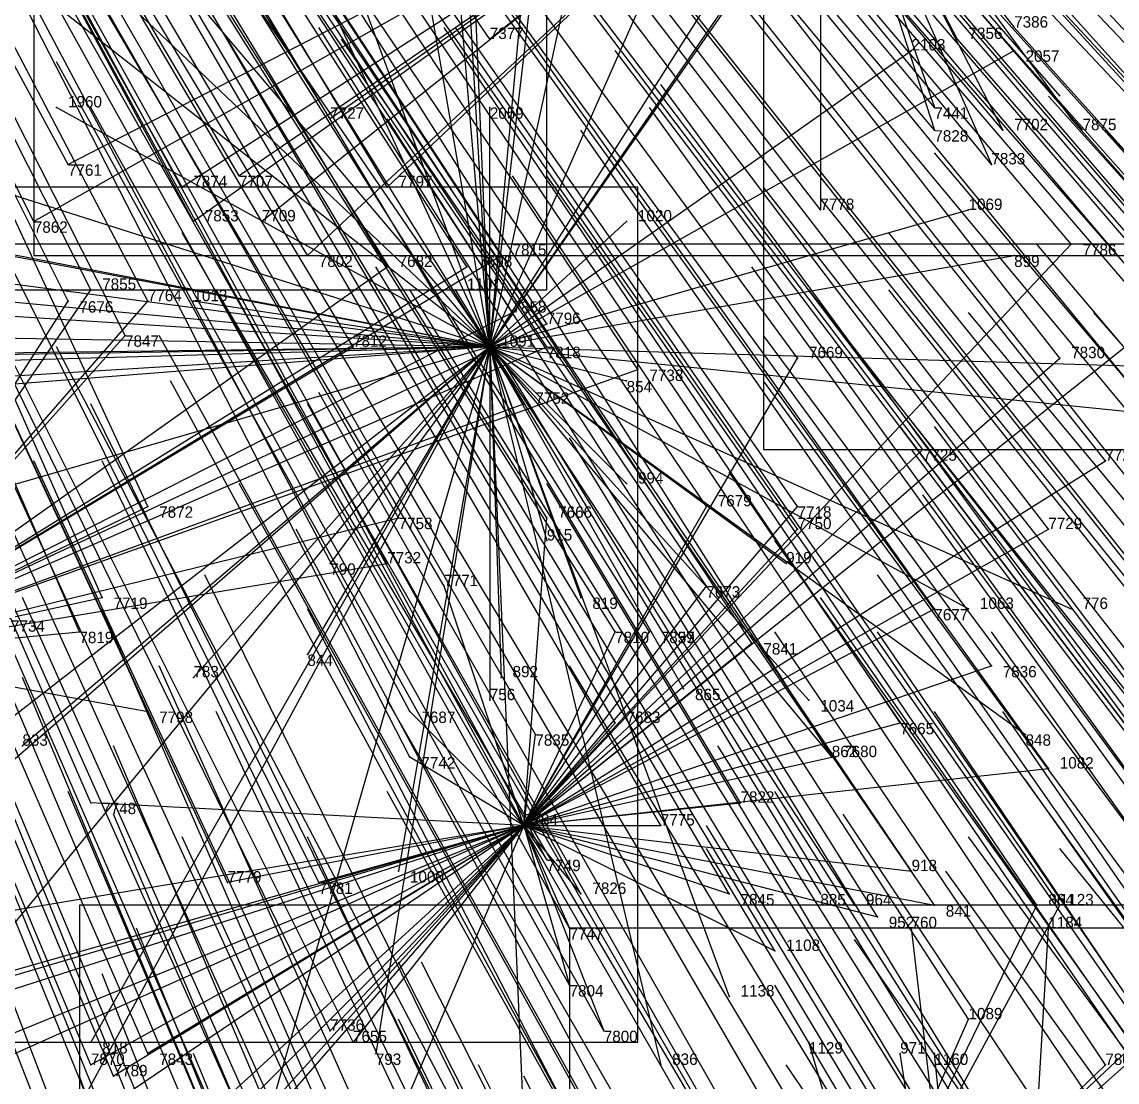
# Model space of a CAD drawing. Extents: x -0.5 to 0.59, y -0.5 to 0.59.
# Drawn here: x 0.128 to 0.224, y -0.3325 to -0.2395 of the extents above; entities that cross this region are included whole.
import ezdxf

# ---------------------------------------------------------------- set-up
doc = ezdxf.new("R2010")
doc.units = 0
for name, color, linetype in [('Clients', 3, 'CONTINUOUS'), ('Facilities', 3, 'CONTINUOUS'), ('Facilities_lines', 3, 'CONTINUOUS'), ('Min_max_boxes', 1, 'CONTINUOUS'), ('Normals', 1, 'CONTINUOUS'), ('Source_points', 5, 'CONTINUOUS'), ('Text', 3, 'CONTINUOUS')]:
    doc.layers.add(name, color=color, linetype=linetype)

msp = doc.modelspace()

# ---------------------------------------------------------------- linework, layer by layer
at = {"layer": 'Clients', "color": 5}
for p in [(0.215, -0.24, -0.805), (0.169, -0.241, -0.735), (0.21, -0.241, -0.799), (0.206, -0.242, -1.25), (0.215, -0.242, -1.25), (0.131, -0.247, -1.25), (0.169, -0.247, -1.25), (0.208, -0.247, -0.807), (0.155, -0.248, -0.731), (0.22, -0.248, -0.83), (0.208, -0.249, -0.812), (0.214, -0.249, -0.821), (0.132, -0.252, -0.712), (0.213, -0.252, -0.824), (0.147, -0.253, -0.732), (0.142, -0.254, -0.727), (0.16, -0.254, -0.75), (0.198, -0.256, -0.808), (0.211, -0.256, -1.25), (0.129, -0.257, -0.719), (0.143, -0.257, -0.735), (0.149, -0.257, -0.742), (0.181, -0.257, -1.25), (0.22, -0.259, -0.85), (0.153, -0.26, -0.755), (0.17, -0.26, -0.776), (0.215, -0.26, -1.25), (0.16, -0.261, -0.765), (0.167, -0.261, -0.774), (0.134, -0.263, -0.737), (0.166, -0.263, -1.25), (0.132, -0.264, -0.739), (0.139, -0.264, -0.745), (0.143, -0.264, -1.25), (0.171, -0.265, -0.787), (0.174, -0.266, -0.794), (0.137, -0.267, -0.75), (0.157, -0.268, -0.775), (0.174, -0.268, -0.799), (0.196, -0.269, -0.832), (0.219, -0.269, -0.867), (0.182, -0.27, -0.815), (0.181, -0.271, -1.25), (0.172, -0.273, -0.806), (0.207, -0.277, -0.865), (0.223, -0.278, -0.889), (0.181, -0.28, -1.25), (0.139, -0.282, -0.786), (0.188, -0.282, -0.847), (0.196, -0.282, -0.859), (0.161, -0.283, -0.814), (0.174, -0.283, -0.83), (0.196, -0.284, -0.862), (0.218, -0.284, -0.895), (0.174, -0.285, -1.25), (0.155, -0.287, -1.25), (0.16, -0.287, -0.821), (0.195, -0.287, -1.25), (0.165, -0.289, -0.831), (0.188, -0.289, -0.862), (0.135, -0.29, -0.801), (0.177, -0.29, -1.25), (0.208, -0.291, -0.894), (0.211, -0.291, -1.25), (0.22, -0.291, -1.25), (0.133, -0.293, -0.805), (0.18, -0.293, -0.86), (0.183, -0.293, -0.864), (0.183, -0.293, -0.865), (0.192, -0.294, -0.879), (0.153, -0.295, -1.25), (0.213, -0.296, -0.913), (0.143, -0.297, -1.25), (0.17, -0.297, -1.25), (0.186, -0.298, -1.25), (0.169, -0.299, -1.25), (0.197, -0.299, -1.25), (0.139, -0.3, -0.827), (0.162, -0.3, -0.854), (0.18, -0.301, -0.876), (0.205, -0.301, -0.911), (0.173, -0.302, -0.871), (0.216, -0.302, -1.25), (0.128, -0.303, -1.25), (0.162, -0.304, -0.862), (0.199, -0.304, -1.25), (0.199, -0.304, -0.907), (0.218, -0.305, -0.937), (0.134, -0.308, -0.84), (0.191, -0.308, -0.905), (0.184, -0.31, -0.9), (0.174, -0.313, -0.895), (0.161, -0.314, -1.25), (0.206, -0.314, -0.938), (0.146, -0.315, -0.867), (0.154, -0.315, -0.877), (0.177, -0.316, -0.906), (0.19, -0.316, -0.922), (0.198, -0.316, -1.25), (0.201, -0.317, -1.25), (0.208, -0.317, -0.949), (0.217, -0.317, -0.96), (0.219, -0.317, -0.962), (0.203, -0.318, -0.944), (0.176, -0.319, -0.911), (0.206, -0.319, -1.25), (0.218, -0.319, -1.25), (0.194, -0.321, -0.937), (0.176, -0.324, -0.922), (0.19, -0.325, -1.25), (0.211, -0.327, -0.971), (0.155, -0.328, -0.906), (0.179, -0.328, -0.934), (0.134, -0.329, -1.25), (0.157, -0.329, -0.911), (0.197, -0.329, -1.25), (0.139, -0.33, -0.895), (0.159, -0.33, -1.25), (0.205, -0.33, -1.25), (0.208, -0.33, -1.25), (0.134, -0.331, -0.891), (0.184, -0.331, -1.25), (0.223, -0.331, -0.997), (0.136, -0.332, -0.896)]:
    msp.add_point(p, dxfattribs=at)
at = {"layer": 'Facilities', "color": 3}
for p in [(0.169, -0.268, -1.25), (0.172, -0.31, -0.886)]:
    msp.add_point(p, dxfattribs=at)
at = {"layer": 'Facilities_lines', "color": 3}
for p, q in [((0.169, -0.268, -1.25), (0.19, -0.171, -1.25)), ((0.169, -0.268, -1.25), (0.165, -0.173, -1.25)), ((0.169, -0.268, -1.25), (0.161, -0.175, -1.25)), ((0.169, -0.268, -1.25), (0.164, -0.182, -1.25)), ((0.169, -0.268, -1.25), (0.141, -0.192, -1.25)), ((0.169, -0.268, -1.25), (0.175, -0.203, -1.25)), ((0.169, -0.268, -1.25), (0.128, -0.208, -1.25)), ((0.169, -0.268, -1.25), (0.195, -0.209, -1.25)), ((0.169, -0.268, -1.25), (0.206, -0.215, -1.25)), ((0.169, -0.268, -1.25), (0.16, -0.216, -1.25)), ((0.169, -0.268, -1.25), (0.202, -0.216, -1.25)), ((0.198, -0.218, -0.735), (0.129, -0.257, -0.719)), ((0.198, -0.218, -0.735), (0.132, -0.252, -0.712)), ((0.198, -0.218, -0.735), (0.142, -0.254, -0.727)), ((0.198, -0.218, -0.735), (0.143, -0.257, -0.735)), ((0.198, -0.218, -0.735), (0.147, -0.253, -0.732)), ((0.198, -0.218, -0.735), (0.149, -0.257, -0.742)), ((0.198, -0.218, -0.735), (0.153, -0.26, -0.755)), ((0.198, -0.218, -0.735), (0.155, -0.248, -0.731)), ((0.198, -0.218, -0.735), (0.16, -0.254, -0.75)), ((0.198, -0.218, -0.735), (0.169, -0.241, -0.735)), ((0.198, -0.218, -0.735), (0.21, -0.241, -0.799)), ((0.198, -0.218, -0.735), (0.215, -0.24, -0.805)), ((0.198, -0.218, -0.735), (0.208, -0.247, -0.807)), ((0.198, -0.218, -0.735), (0.214, -0.249, -0.821)), ((0.198, -0.218, -0.735), (0.198, -0.256, -0.808)), ((0.198, -0.218, -0.735), (0.208, -0.249, -0.812)), ((0.198, -0.218, -0.735), (0.213, -0.252, -0.824)), ((0.198, -0.218, -0.735), (0.22, -0.248, -0.83)), ((0.169, -0.268, -1.25), (0.13, -0.222, -1.25)), ((0.169, -0.268, -1.25), (0.113, -0.224, -1.25)), ((0.169, -0.268, -1.25), (0.149, -0.225, -1.25)), ((0.169, -0.268, -1.25), (0.198, -0.226, -1.25)), ((0.169, -0.268, -1.25), (0.129, -0.23, -1.25)), ((0.169, -0.268, -1.25), (0.173, -0.234, -1.25)), ((0.169, -0.268, -1.25), (0.215, -0.242, -1.25)), ((0.169, -0.268, -1.25), (0.206, -0.242, -1.25)), ((0.169, -0.268, -1.25), (0.103, -0.247, -1.25)), ((0.169, -0.268, -1.25), (0.131, -0.247, -1.25)), ((0.169, -0.268, -1.25), (0.169, -0.247, -1.25)), ((0.169, -0.268, -1.25), (0.086, -0.252, -1.25)), ((0.169, -0.268, -1.25), (0.211, -0.256, -1.25)), ((0.169, -0.268, -1.25), (0.085, -0.257, -1.25)), ((0.169, -0.268, -1.25), (0.111, -0.257, -1.25)), ((0.169, -0.268, -1.25), (0.181, -0.257, -1.25)), ((0.172, -0.31, -0.886), (0.22, -0.259, -0.85)), ((0.169, -0.268, -1.25), (0.083, -0.26, -1.25)), ((0.112, -0.295, -0.789), (0.17, -0.26, -0.776)), ((0.169, -0.268, -1.25), (0.215, -0.26, -1.25)), ((0.112, -0.295, -0.789), (0.16, -0.261, -0.765)), ((0.112, -0.295, -0.789), (0.167, -0.261, -0.774)), ((0.112, -0.295, -0.789), (0.134, -0.263, -0.737)), ((0.169, -0.268, -1.25), (0.166, -0.263, -1.25)), ((0.172, -0.31, -0.886), (0.231, -0.263, -0.874)), ((0.169, -0.268, -1.25), (0.106, -0.264, -1.25)), ((0.112, -0.295, -0.789), (0.132, -0.264, -0.739)), ((0.112, -0.295, -0.789), (0.139, -0.264, -0.745)), ((0.169, -0.268, -1.25), (0.143, -0.264, -1.25)), ((0.112, -0.295, -0.789), (0.171, -0.265, -0.787)), ((0.112, -0.295, -0.789), (0.174, -0.266, -0.794)), ((0.169, -0.268, -1.25), (0.111, -0.267, -1.25)), ((0.112, -0.295, -0.789), (0.137, -0.267, -0.75)), ((0.169, -0.268, -1.25), (0.08, -0.275, -1.25)), ((0.169, -0.268, -1.25), (0.091, -0.269, -1.25)), ((0.169, -0.268, -1.25), (0.099, -0.27, -1.25)), ((0.169, -0.268, -1.25), (0.1, -0.288, -1.25)), ((0.169, -0.268, -1.25), (0.104, -0.272, -1.25)), ((0.169, -0.268, -1.25), (0.109, -0.269, -1.25)), ((0.112, -0.295, -0.789), (0.157, -0.268, -0.775)), ((0.112, -0.295, -0.789), (0.174, -0.268, -0.799)), ((0.169, -0.268, -1.25), (0.116, -0.314, -1.25)), ((0.169, -0.268, -1.25), (0.117, -0.331, -1.25)), ((0.169, -0.268, -1.25), (0.12, -0.306, -1.25)), ((0.169, -0.268, -1.25), (0.128, -0.303, -1.25)), ((0.169, -0.268, -1.25), (0.129, -0.342, -1.25)), ((0.169, -0.268, -1.25), (0.134, -0.329, -1.25)), ((0.169, -0.268, -1.25), (0.143, -0.297, -1.25)), ((0.169, -0.268, -1.25), (0.148, -0.341, -1.25)), ((0.169, -0.268, -1.25), (0.153, -0.295, -1.25)), ((0.169, -0.268, -1.25), (0.155, -0.287, -1.25)), ((0.169, -0.268, -1.25), (0.159, -0.33, -1.25)), ((0.169, -0.268, -1.25), (0.161, -0.314, -1.25)), ((0.169, -0.268, -1.25), (0.169, -0.299, -1.25)), ((0.169, -0.268, -1.25), (0.22, -0.291, -1.25)), ((0.169, -0.268, -1.25), (0.177, -0.29, -1.25)), ((0.169, -0.268, -1.25), (0.184, -0.331, -1.25)), ((0.169, -0.268, -1.25), (0.216, -0.302, -1.25)), ((0.169, -0.268, -1.25), (0.181, -0.271, -1.25)), ((0.169, -0.268, -1.25), (0.199, -0.304, -1.25)), ((0.169, -0.268, -1.25), (0.186, -0.298, -1.25)), ((0.169, -0.268, -1.25), (0.198, -0.316, -1.25)), ((0.169, -0.268, -1.25), (0.17, -0.297, -1.25)), ((0.169, -0.268, -1.25), (0.174, -0.285, -1.25)), ((0.169, -0.268, -1.25), (0.195, -0.287, -1.25)), ((0.169, -0.268, -1.25), (0.201, -0.317, -1.25)), ((0.169, -0.268, -1.25), (0.181, -0.28, -1.25)), ((0.169, -0.268, -1.25), (0.172, -0.337, -1.25)), ((0.169, -0.268, -1.25), (0.197, -0.299, -1.25)), ((0.169, -0.268, -1.25), (0.211, -0.291, -1.25)), ((0.169, -0.268, -1.25), (0.19, -0.325, -1.25)), ((0.169, -0.268, -1.25), (0.236, -0.27, -1.25)), ((0.169, -0.268, -1.25), (0.258, -0.277, -1.25)), ((0.172, -0.31, -0.886), (0.196, -0.269, -0.832)), ((0.172, -0.31, -0.886), (0.219, -0.269, -0.867)), ((0.112, -0.295, -0.789), (0.182, -0.27, -0.815)), ((0.112, -0.295, -0.789), (0.172, -0.273, -0.806)), ((0.172, -0.31, -0.886), (0.207, -0.277, -0.865)), ((0.172, -0.31, -0.886), (0.223, -0.278, -0.889)), ((0.112, -0.295, -0.789), (0.139, -0.282, -0.786)), ((0.172, -0.31, -0.886), (0.188, -0.282, -0.847)), ((0.172, -0.31, -0.886), (0.196, -0.282, -0.859)), ((0.112, -0.295, -0.789), (0.161, -0.283, -0.814)), ((0.172, -0.31, -0.886), (0.174, -0.283, -0.83)), ((0.172, -0.31, -0.886), (0.196, -0.284, -0.862)), ((0.172, -0.31, -0.886), (0.218, -0.284, -0.895)), ((0.112, -0.295, -0.789), (0.16, -0.287, -0.821)), ((0.172, -0.31, -0.886), (0.165, -0.289, -0.831)), ((0.172, -0.31, -0.886), (0.188, -0.289, -0.862)), ((0.112, -0.295, -0.789), (0.135, -0.29, -0.801)), ((0.172, -0.31, -0.886), (0.208, -0.291, -0.894)), ((0.112, -0.295, -0.789), (0.133, -0.293, -0.805)), ((0.172, -0.31, -0.886), (0.18, -0.293, -0.86)), ((0.172, -0.31, -0.886), (0.183, -0.293, -0.864)), ((0.172, -0.31, -0.886), (0.183, -0.293, -0.865)), ((0.172, -0.31, -0.886), (0.192, -0.294, -0.879)), ((0.112, -0.295, -0.789), (0.139, -0.3, -0.827)), ((0.172, -0.31, -0.886), (0.213, -0.296, -0.913)), ((0.172, -0.31, -0.886), (0.162, -0.3, -0.854)), ((0.172, -0.31, -0.886), (0.18, -0.301, -0.876)), ((0.172, -0.31, -0.886), (0.205, -0.301, -0.911)), ((0.172, -0.31, -0.886), (0.173, -0.302, -0.871)), ((0.172, -0.31, -0.886), (0.162, -0.304, -0.862)), ((0.172, -0.31, -0.886), (0.199, -0.304, -0.907)), ((0.172, -0.31, -0.886), (0.218, -0.305, -0.937)), ((0.172, -0.31, -0.886), (0.134, -0.308, -0.84)), ((0.172, -0.31, -0.886), (0.191, -0.308, -0.905)), ((0.172, -0.31, -0.886), (0.084, -0.335, -0.864)), ((0.172, -0.31, -0.886), (0.087, -0.335, -0.865)), ((0.172, -0.31, -0.886), (0.113, -0.334, -0.881)), ((0.172, -0.31, -0.886), (0.114, -0.336, -0.886)), ((0.172, -0.31, -0.886), (0.119, -0.327, -0.87)), ((0.172, -0.31, -0.886), (0.124, -0.318, -0.854)), ((0.172, -0.31, -0.886), (0.134, -0.331, -0.891)), ((0.172, -0.31, -0.886), (0.135, -0.335, -0.904)), ((0.172, -0.31, -0.886), (0.136, -0.332, -0.896)), ((0.172, -0.31, -0.886), (0.137, -0.342, -0.92)), ((0.172, -0.31, -0.886), (0.139, -0.33, -0.895)), ((0.172, -0.31, -0.886), (0.142, -0.343, -0.929)), ((0.172, -0.31, -0.886), (0.145, -0.341, -0.927)), ((0.172, -0.31, -0.886), (0.146, -0.315, -0.867)), ((0.172, -0.31, -0.886), (0.147, -0.335, -0.914)), ((0.172, -0.31, -0.886), (0.154, -0.315, -0.877)), ((0.172, -0.31, -0.886), (0.155, -0.328, -0.906)), ((0.172, -0.31, -0.886), (0.157, -0.345, -0.947)), ((0.172, -0.31, -0.886), (0.157, -0.329, -0.911)), ((0.172, -0.31, -0.886), (0.208, -0.317, -0.949)), ((0.172, -0.31, -0.886), (0.206, -0.314, -0.938)), ((0.172, -0.31, -0.886), (0.203, -0.318, -0.944)), ((0.172, -0.31, -0.886), (0.194, -0.321, -0.937)), ((0.172, -0.31, -0.886), (0.176, -0.319, -0.911)), ((0.172, -0.31, -0.886), (0.184, -0.31, -0.9)), ((0.172, -0.31, -0.886), (0.174, -0.313, -0.895)), ((0.172, -0.31, -0.886), (0.179, -0.328, -0.934)), ((0.172, -0.31, -0.886), (0.176, -0.324, -0.922)), ((0.172, -0.31, -0.886), (0.177, -0.316, -0.906)), ((0.172, -0.31, -0.886), (0.19, -0.316, -0.922)), ((0.199, -0.354, -1.015), (0.217, -0.317, -0.96)), ((0.199, -0.354, -1.015), (0.219, -0.317, -0.962)), ((0.214, -0.387, -1.25), (0.206, -0.319, -1.25)), ((0.214, -0.387, -1.25), (0.218, -0.319, -1.25)), ((0.199, -0.354, -1.015), (0.23, -0.325, -0.996)), ((0.199, -0.354, -1.015), (0.211, -0.327, -0.971)), ((0.214, -0.387, -1.25), (0.197, -0.329, -1.25)), ((0.199, -0.354, -1.015), (0.227, -0.329, -1)), ((0.214, -0.387, -1.25), (0.205, -0.33, -1.25)), ((0.214, -0.387, -1.25), (0.208, -0.33, -1.25)), ((0.199, -0.354, -1.015), (0.223, -0.331, -0.997))]:
    msp.add_line(p, q, dxfattribs=at)
at = {"layer": 'Min_max_boxes', "color": 1}
for p, q in [((0.174, -0.263, -1.25), (0.174, -0.1, -1.25)), ((0.174, -0.263, -1.25), (0.174, -0.1, -1.25)), ((0.193, -0.133, -1.25), (0.193, -0.277, -1.25)), ((0.193, -0.133, -1.25), (0.193, -0.277, -1.25)), ((0.129, -0.154, -0.83), (0.129, -0.26, -0.83)), ((0.129, -0.154, -0.684), (0.129, -0.26, -0.684)), ((0.182, -0.254, -0.854), (0.029, -0.254, -0.854)), ((0.182, -0.254, -0.705), (0.029, -0.254, -0.705)), ((0.182, -0.329, -0.854), (0.182, -0.254, -0.854)), ((0.182, -0.329, -0.705), (0.182, -0.254, -0.705)), ((0.182, -0.254, -0.854), (0.182, -0.254, -0.705)), ((0.231, -0.259, -0.949), (0.084, -0.259, -0.949)), ((0.231, -0.259, -0.83), (0.084, -0.259, -0.83)), ((0.129, -0.26, -0.83), (0.252, -0.26, -0.83)), ((0.129, -0.26, -0.684), (0.252, -0.26, -0.684)), ((0.129, -0.26, -0.83), (0.129, -0.26, -0.684)), ((-0.01, -0.263, -1.25), (0.174, -0.263, -1.25)), ((-0.01, -0.263, -1.25), (0.174, -0.263, -1.25)), ((0.174, -0.263, -1.25), (0.174, -0.263, -1.25)), ((0.193, -0.277, -1.25), (0.356, -0.277, -1.25)), ((0.193, -0.277, -1.25), (0.356, -0.277, -1.25)), ((0.193, -0.277, -1.25), (0.193, -0.277, -1.25)), ((0.248, -0.317, -1.101), (0.133, -0.317, -1.101)), ((0.133, -0.317, -1.101), (0.133, -0.405, -1.101)), ((0.248, -0.317, -0.96), (0.133, -0.317, -0.96)), ((0.133, -0.317, -0.96), (0.133, -0.405, -0.96)), ((0.133, -0.317, -1.101), (0.133, -0.317, -0.96)), ((0.237, -0.319, -1.25), (0.176, -0.319, -1.25)), ((0.176, -0.319, -1.25), (0.176, -0.412, -1.25)), ((0.237, -0.319, -1.25), (0.176, -0.319, -1.25)), ((0.176, -0.319, -1.25), (0.176, -0.412, -1.25)), ((0.176, -0.319, -1.25), (0.176, -0.319, -1.25)), ((0.029, -0.329, -0.854), (0.182, -0.329, -0.854)), ((0.029, -0.329, -0.705), (0.182, -0.329, -0.705)), ((0.182, -0.329, -0.854), (0.182, -0.329, -0.705))]:
    msp.add_line(p, q, dxfattribs=at)
at = {"layer": 'Normals', "color": 1}
for p, q in [((0.169, -0.241, -0.735), (0.116, -0.164, -0.772)), ((0.155, -0.248, -0.731), (0.106, -0.169, -0.768)), ((0.132, -0.252, -0.712), (0.088, -0.171, -0.749)), ((0.142, -0.254, -0.727), (0.097, -0.173, -0.764)), ((0.147, -0.253, -0.732), (0.1, -0.173, -0.768)), ((0.129, -0.257, -0.719), (0.087, -0.174, -0.757)), ((0.16, -0.254, -0.75), (0.112, -0.174, -0.788)), ((0.143, -0.257, -0.735), (0.099, -0.175, -0.772)), ((0.208, -0.247, -0.807), (0.149, -0.176, -0.845)), ((0.158, -0.176, -0.592), (0.219, -0.246, -0.554)), ((0.149, -0.257, -0.742), (0.102, -0.177, -0.78)), ((0.214, -0.249, -0.821), (0.154, -0.178, -0.858)), ((0.208, -0.249, -0.812), (0.149, -0.179, -0.85)), ((0.16, -0.179, -0.6), (0.221, -0.249, -0.562)), ((0.226, -0.247, -0.837), (0.162, -0.179, -0.873)), ((0.134, -0.263, -0.737), (0.092, -0.18, -0.774)), ((0.153, -0.26, -0.755), (0.106, -0.18, -0.792)), ((0.213, -0.252, -0.824), (0.154, -0.18, -0.861)), ((0.228, -0.248, -0.843), (0.165, -0.18, -0.879)), ((0.132, -0.264, -0.739), (0.091, -0.182, -0.776)), ((0.139, -0.264, -0.745), (0.096, -0.182, -0.782)), ((0.16, -0.261, -0.765), (0.112, -0.182, -0.802)), ((0.17, -0.26, -0.776), (0.119, -0.182, -0.813)), ((0.198, -0.256, -0.808), (0.141, -0.182, -0.846)), ((0.167, -0.261, -0.774), (0.117, -0.183, -0.811)), ((0.137, -0.267, -0.75), (0.095, -0.184, -0.787)), ((0.171, -0.265, -0.787), (0.12, -0.187, -0.824)), ((0.157, -0.268, -0.775), (0.109, -0.188, -0.812)), ((0.174, -0.266, -0.794), (0.123, -0.188, -0.83)), ((0.22, -0.259, -0.85), (0.16, -0.188, -0.887)), ((0.174, -0.268, -0.799), (0.123, -0.191, -0.837)), ((0.179, -0.191, -0.655), (0.243, -0.26, -0.619)), ((0.231, -0.263, -0.874), (0.17, -0.192, -0.911)), ((0.182, -0.27, -0.815), (0.131, -0.193, -0.852)), ((0.172, -0.273, -0.806), (0.123, -0.194, -0.844)), ((0.196, -0.269, -0.832), (0.141, -0.194, -0.869)), ((0.219, -0.269, -0.867), (0.162, -0.196, -0.904)), ((0.182, -0.196, -0.669), (0.246, -0.264, -0.633)), ((0.139, -0.282, -0.786), (0.1, -0.198, -0.823)), ((0.161, -0.283, -0.814), (0.115, -0.203, -0.852)), ((0.207, -0.277, -0.865), (0.151, -0.203, -0.901)), ((0.239, -0.273, -0.908), (0.179, -0.203, -0.945)), ((0.174, -0.283, -0.83), (0.125, -0.205, -0.868)), ((0.188, -0.282, -0.847), (0.136, -0.205, -0.885)), ((0.223, -0.278, -0.889), (0.165, -0.205, -0.926)), ((0.135, -0.29, -0.801), (0.098, -0.206, -0.838)), ((0.16, -0.287, -0.821), (0.114, -0.206, -0.859)), ((0.196, -0.282, -0.859), (0.143, -0.206, -0.897)), ((0.184, -0.207, -0.693), (0.246, -0.277, -0.656)), ((0.133, -0.293, -0.805), (0.096, -0.208, -0.842)), ((0.196, -0.284, -0.862), (0.143, -0.208, -0.9)), ((0.165, -0.289, -0.831), (0.118, -0.209, -0.869)), ((0.241, -0.28, -0.924), (0.181, -0.209, -0.961)), ((0.218, -0.284, -0.895), (0.161, -0.21, -0.931)), ((0.188, -0.289, -0.862), (0.136, -0.212, -0.9)), ((0.18, -0.293, -0.86), (0.131, -0.215, -0.897)), ((0.183, -0.293, -0.864), (0.134, -0.215, -0.902)), ((0.183, -0.293, -0.865), (0.134, -0.215, -0.903)), ((0.208, -0.291, -0.894), (0.154, -0.215, -0.932)), ((0.139, -0.3, -0.827), (0.1, -0.216, -0.864)), ((0.192, -0.294, -0.879), (0.141, -0.217, -0.917)), ((0.162, -0.3, -0.854), (0.119, -0.219, -0.891)), ((0.18, -0.301, -0.876), (0.133, -0.221, -0.914)), ((0.204, -0.221, -0.751), (0.266, -0.29, -0.714)), ((0.162, -0.304, -0.862), (0.12, -0.222, -0.9)), ((0.173, -0.302, -0.871), (0.127, -0.222, -0.908)), ((0.213, -0.296, -0.913), (0.159, -0.222, -0.951)), ((0.134, -0.308, -0.84), (0.097, -0.223, -0.878)), ((0.251, -0.293, -0.965), (0.191, -0.223, -1.003)), ((0.197, -0.223, -0.743), (0.257, -0.293, -0.706)), ((0.205, -0.301, -0.911), (0.153, -0.224, -0.948)), ((0.232, -0.296, -0.94), (0.175, -0.224, -0.978)), ((0.199, -0.304, -0.907), (0.149, -0.225, -0.944)), ((0.256, -0.295, -0.977), (0.196, -0.225, -1.014)), ((0.191, -0.308, -0.905), (0.143, -0.228, -0.942)), ((0.242, -0.301, -0.965), (0.184, -0.228, -1.002)), ((0.172, -0.31, -0.886), (0.128, -0.229, -0.924)), ((0.184, -0.31, -0.9), (0.137, -0.229, -0.937)), ((0.218, -0.305, -0.937), (0.164, -0.23, -0.975)), ((0.146, -0.315, -0.867), (0.107, -0.231, -0.905)), ((0.174, -0.313, -0.895), (0.13, -0.232, -0.933)), ((0.252, -0.304, -0.986), (0.193, -0.232, -1.024)), ((0.213, -0.232, -0.787), (0.276, -0.301, -0.75)), ((0.154, -0.315, -0.877), (0.113, -0.233, -0.915)), ((0.231, -0.308, -0.962), (0.175, -0.234, -0.999)), ((0.251, -0.305, -0.989), (0.192, -0.234, -1.026)), ((0.177, -0.316, -0.906), (0.132, -0.235, -0.943)), ((0.242, -0.308, -0.979), (0.184, -0.235, -1.016)), ((0.19, -0.316, -0.922), (0.143, -0.236, -0.96)), ((0.235, -0.31, -0.973), (0.179, -0.236, -1.01)), ((0.206, -0.314, -0.938), (0.154, -0.237, -0.976)), ((0.204, -0.237, -0.783), (0.265, -0.307, -0.745)), ((0.176, -0.319, -0.911), (0.131, -0.238, -0.948)), ((0.213, -0.238, -0.799), (0.275, -0.307, -0.762)), ((0.203, -0.318, -0.944), (0.154, -0.24, -0.981)), ((0.217, -0.317, -0.96), (0.165, -0.24, -0.997)), ((0.219, -0.317, -0.962), (0.166, -0.24, -0.999)), ((0.215, -0.24, -0.805), (0.277, -0.309, -0.768)), ((0.194, -0.321, -0.937), (0.146, -0.241, -0.975)), ((0.208, -0.317, -0.949), (0.156, -0.241, -0.986)), ((0.21, -0.241, -0.799), (0.271, -0.311, -0.761)), ((0.236, -0.316, -0.987), (0.18, -0.242, -1.023)), ((0.206, -0.242, -1.25), (0.206, -0.242, -1.15)), ((0.215, -0.242, -1.25), (0.215, -0.242, -1.15)), ((0.176, -0.324, -0.922), (0.131, -0.243, -0.959)), ((0.155, -0.328, -0.906), (0.114, -0.244, -0.943)), ((0.134, -0.331, -0.891), (0.098, -0.245, -0.929)), ((0.139, -0.33, -0.895), (0.102, -0.245, -0.933)), ((0.157, -0.329, -0.911), (0.115, -0.245, -0.947)), ((0.239, -0.32, -0.998), (0.184, -0.245, -1.035)), ((0.136, -0.332, -0.896), (0.1, -0.246, -0.934)), ((0.28, -0.315, -1.054), (0.218, -0.246, -1.091)), ((0.131, -0.247, -1.25), (0.131, -0.247, -1.15)), ((0.179, -0.328, -0.934), (0.134, -0.247, -0.971)), ((0.169, -0.247, -1.25), (0.169, -0.247, -1.15)), ((0.237, -0.322, -1), (0.183, -0.247, -1.037)), ((0.211, -0.327, -0.971), (0.16, -0.248, -1.008)), ((0.22, -0.248, -0.83), (0.282, -0.318, -0.793)), ((0.135, -0.335, -0.904), (0.1, -0.249, -0.941)), ((0.23, -0.325, -0.996), (0.177, -0.249, -1.033)), ((0.286, -0.318, -1.069), (0.223, -0.249, -1.106)), ((0.147, -0.335, -0.914), (0.109, -0.25, -0.951)), ((0.268, -0.322, -1.047), (0.208, -0.251, -1.084)), ((0.223, -0.331, -0.997), (0.171, -0.253, -1.034)), ((0.227, -0.329, -1), (0.174, -0.253, -1.037)), ((0.251, -0.328, -1.031), (0.193, -0.254, -1.068)), ((0.256, -0.327, -1.039), (0.198, -0.255, -1.076)), ((0.137, -0.342, -0.92), (0.102, -0.256, -0.957)), ((0.145, -0.341, -0.927), (0.109, -0.256, -0.964)), ((0.211, -0.256, -1.25), (0.211, -0.256, -1.15)), ((0.142, -0.343, -0.929), (0.106, -0.257, -0.965)), ((0.197, -0.337, -0.976), (0.149, -0.257, -1.013)), ((0.181, -0.257, -1.25), (0.181, -0.257, -1.15)), ((0.188, -0.338, -0.968), (0.142, -0.258, -1.005)), ((0.262, -0.33, -1.053), (0.204, -0.258, -1.091)), ((0.277, -0.33, -1.078), (0.217, -0.259, -1.115)), ((0.157, -0.345, -0.947), (0.118, -0.26, -0.984)), ((0.215, -0.26, -1.25), (0.215, -0.26, -1.15)), ((0.207, -0.34, -0.996), (0.159, -0.261, -1.034)), ((0.246, -0.336, -1.042), (0.192, -0.261, -1.079)), ((0.192, -0.343, -0.982), (0.145, -0.263, -1.02)), ((0.211, -0.342, -1.005), (0.162, -0.263, -1.042)), ((0.166, -0.263, -1.25), (0.166, -0.263, -1.15)), ((0.254, -0.336, -1.052), (0.197, -0.263, -1.09)), ((0.262, -0.336, -1.065), (0.204, -0.263, -1.103)), ((0.143, -0.264, -1.25), (0.143, -0.264, -1.15)), ((0.27, -0.336, -1.079), (0.211, -0.265, -1.116)), ((0.283, -0.335, -1.096), (0.222, -0.265, -1.133)), ((0.194, -0.346, -0.993), (0.148, -0.266, -1.031)), ((0.185, -0.348, -0.986), (0.14, -0.267, -1.023)), ((0.248, -0.341, -1.054), (0.193, -0.267, -1.092)), ((0.174, -0.35, -0.977), (0.131, -0.268, -1.015)), ((0.169, -0.268, -1.25), (0.169, -0.268, -1.15)), ((0.153, -0.354, -0.965), (0.116, -0.269, -1.002)), ((0.219, -0.349, -1.029), (0.17, -0.269, -1.066)), ((0.185, -0.352, -0.995), (0.141, -0.271, -1.033)), ((0.181, -0.271, -1.25), (0.181, -0.271, -1.15)), ((0.248, -0.346, -1.063), (0.193, -0.271, -1.101)), ((0.2, -0.353, -1.014), (0.154, -0.272, -1.051)), ((0.262, -0.345, -1.082), (0.204, -0.272, -1.12)), ((0.175, -0.356, -0.992), (0.134, -0.273, -1.03)), ((0.199, -0.354, -1.015), (0.153, -0.273, -1.052)), ((0.14, -0.362, -0.969), (0.106, -0.275, -1.007)), ((0.161, -0.359, -0.984), (0.123, -0.275, -1.022)), ((0.261, -0.349, -1.091), (0.205, -0.275, -1.128)), ((0.264, -0.349, -1.093), (0.208, -0.275, -1.13)), ((0.225, -0.356, -1.052), (0.176, -0.276, -1.088)), ((0.262, -0.351, -1.095), (0.206, -0.277, -1.132)), ((0.168, -0.362, -0.998), (0.129, -0.278, -1.036)), ((0.175, -0.361, -1.004), (0.135, -0.278, -1.042)), ((0.208, -0.36, -1.038), (0.161, -0.279, -1.075)), ((0.242, -0.355, -1.075), (0.19, -0.279, -1.113)), ((0.192, -0.361, -1.023), (0.147, -0.28, -1.059)), ((0.222, -0.36, -1.057), (0.174, -0.28, -1.093)), ((0.181, -0.28, -1.25), (0.181, -0.28, -1.15)), ((0.262, -0.356, -1.105), (0.207, -0.281, -1.142)), ((0.196, -0.366, -1.037), (0.152, -0.284, -1.074)), ((0.174, -0.285, -1.25), (0.174, -0.285, -1.15)), ((0.248, -0.361, -1.095), (0.194, -0.285, -1.132)), ((0.145, -0.372, -0.999), (0.112, -0.286, -1.037)), ((0.155, -0.287, -1.25), (0.155, -0.287, -1.15)), ((0.195, -0.287, -1.25), (0.195, -0.287, -1.15)), ((0.185, -0.371, -1.037), (0.144, -0.288, -1.074)), ((0.257, -0.363, -1.113), (0.203, -0.288, -1.15)), ((0.154, -0.375, -1.013), (0.119, -0.289, -1.051)), ((0.166, -0.375, -1.025), (0.128, -0.29, -1.062)), ((0.177, -0.29, -1.25), (0.177, -0.29, -1.15)), ((0.251, -0.366, -1.111), (0.198, -0.29, -1.148)), ((0.172, -0.376, -1.034), (0.135, -0.291, -1.072)), ((0.196, -0.374, -1.055), (0.153, -0.291, -1.092)), ((0.211, -0.291, -1.25), (0.211, -0.291, -1.15)), ((0.22, -0.291, -1.25), (0.22, -0.291, -1.15)), ((0.246, -0.37, -1.111), (0.194, -0.293, -1.148)), ((0.255, -0.369, -1.122), (0.203, -0.293, -1.159)), ((0.267, -0.369, -1.139), (0.213, -0.293, -1.176)), ((0.153, -0.295, -1.25), (0.153, -0.295, -1.15)), ((0.178, -0.381, -1.052), (0.14, -0.296, -1.088)), ((0.224, -0.375, -1.092), (0.176, -0.296, -1.13)), ((0.164, -0.383, -1.041), (0.128, -0.297, -1.078)), ((0.143, -0.297, -1.25), (0.143, -0.297, -1.15)), ((0.17, -0.297, -1.25), (0.17, -0.297, -1.15)), ((0.186, -0.298, -1.25), (0.186, -0.298, -1.15)), ((0.206, -0.379, -1.08), (0.16, -0.299, -1.117)), ((0.169, -0.299, -1.25), (0.169, -0.299, -1.15)), ((0.197, -0.299, -1.25), (0.197, -0.299, -1.15)), ((0.185, -0.385, -1.066), (0.145, -0.3, -1.103)), ((0.26, -0.377, -1.145), (0.208, -0.3, -1.181)), ((0.267, -0.377, -1.154), (0.214, -0.3, -1.191)), ((0.216, -0.302, -1.25), (0.216, -0.302, -1.15)), ((0.128, -0.303, -1.25), (0.128, -0.303, -1.15)), ((0.172, -0.388, -1.061), (0.136, -0.303, -1.099)), ((0.238, -0.381, -1.124), (0.189, -0.303, -1.161)), ((0.199, -0.304, -1.25), (0.199, -0.304, -1.15)), ((0.271, -0.384, -1.174), (0.216, -0.306, -1.204)), ((0.168, -0.392, -1.067), (0.132, -0.307, -1.104)), ((0.205, -0.388, -1.098), (0.16, -0.307, -1.135)), ((0.244, -0.386, -1.141), (0.194, -0.307, -1.178)), ((0.172, -0.394, -1.075), (0.136, -0.309, -1.113)), ((0.252, -0.387, -1.153), (0.2, -0.309, -1.19)), ((0.236, -0.389, -1.139), (0.188, -0.31, -1.176)), ((0.181, -0.396, -1.089), (0.142, -0.311, -1.125)), ((0.193, -0.395, -1.098), (0.153, -0.311, -1.135)), ((0.269, -0.39, -1.184), (0.211, -0.311, -1.203)), ((0.236, -0.392, -1.142), (0.188, -0.312, -1.18)), ((0.282, -0.39, -1.202), (0.219, -0.312, -1.21)), ((0.161, -0.314, -1.25), (0.161, -0.314, -1.15)), ((0.266, -0.393, -1.187), (0.209, -0.314, -1.206)), ((0.198, -0.316, -1.25), (0.198, -0.316, -1.15)), ((0.201, -0.317, -1.25), (0.201, -0.317, -1.15)), ((0.173, -0.405, -1.101), (0.138, -0.319, -1.138)), ((0.206, -0.319, -1.25), (0.206, -0.319, -1.15)), ((0.218, -0.319, -1.25), (0.218, -0.319, -1.15)), ((0.256, -0.399, -1.185), (0.201, -0.32, -1.211)), ((0.203, -0.405, -1.132), (0.161, -0.322, -1.17)), ((0.205, -0.405, -1.135), (0.163, -0.322, -1.172)), ((0.169, -0.409, -1.107), (0.135, -0.323, -1.144)), ((0.242, -0.405, -1.179), (0.194, -0.324, -1.214)), ((0.19, -0.325, -1.25), (0.19, -0.325, -1.15)), ((0.201, -0.41, -1.142), (0.161, -0.327, -1.18)), ((0.134, -0.329, -1.25), (0.134, -0.329, -1.15)), ((0.197, -0.329, -1.25), (0.197, -0.329, -1.15)), ((0.179, -0.416, -1.132), (0.143, -0.33, -1.169)), ((0.159, -0.33, -1.25), (0.159, -0.33, -1.15)), ((0.205, -0.33, -1.25), (0.205, -0.33, -1.15)), ((0.208, -0.33, -1.25), (0.208, -0.33, -1.15)), ((0.21, -0.414, -1.161), (0.168, -0.331, -1.199)), ((0.184, -0.331, -1.25), (0.184, -0.331, -1.15)), ((0.251, -0.413, -1.209), (0.195, -0.331, -1.215)), ((0.165, -0.419, -1.125), (0.133, -0.332, -1.163)), ((0.214, -0.414, -1.165), (0.172, -0.332, -1.203))]:
    msp.add_line(p, q, dxfattribs=at)
at = {"layer": 'Source_points', "color": 5}
for p in [(0.215, -0.24, -0.805), (0.169, -0.241, -0.735), (0.21, -0.241, -0.799), (0.206, -0.242, -1.25), (0.215, -0.242, -1.25), (0.131, -0.247, -1.25), (0.169, -0.247, -1.25), (0.208, -0.247, -0.807), (0.155, -0.248, -0.731), (0.22, -0.248, -0.83), (0.208, -0.249, -0.812), (0.214, -0.249, -0.821), (0.132, -0.252, -0.712), (0.213, -0.252, -0.824), (0.147, -0.253, -0.732), (0.142, -0.254, -0.727), (0.16, -0.254, -0.75), (0.198, -0.256, -0.808), (0.211, -0.256, -1.25), (0.129, -0.257, -0.719), (0.143, -0.257, -0.735), (0.149, -0.257, -0.742), (0.181, -0.257, -1.25), (0.22, -0.259, -0.85), (0.153, -0.26, -0.755), (0.17, -0.26, -0.776), (0.215, -0.26, -1.25), (0.16, -0.261, -0.765), (0.167, -0.261, -0.774), (0.134, -0.263, -0.737), (0.166, -0.263, -1.25), (0.132, -0.264, -0.739), (0.139, -0.264, -0.745), (0.143, -0.264, -1.25), (0.171, -0.265, -0.787), (0.174, -0.266, -0.794), (0.137, -0.267, -0.75), (0.157, -0.268, -0.775), (0.169, -0.268, -1.25), (0.174, -0.268, -0.799), (0.196, -0.269, -0.832), (0.219, -0.269, -0.867), (0.182, -0.27, -0.815), (0.181, -0.271, -1.25), (0.172, -0.273, -0.806), (0.207, -0.277, -0.865), (0.223, -0.278, -0.889), (0.181, -0.28, -1.25), (0.139, -0.282, -0.786), (0.188, -0.282, -0.847), (0.196, -0.282, -0.859), (0.161, -0.283, -0.814), (0.174, -0.283, -0.83), (0.196, -0.284, -0.862), (0.218, -0.284, -0.895), (0.174, -0.285, -1.25), (0.155, -0.287, -1.25), (0.16, -0.287, -0.821), (0.195, -0.287, -1.25), (0.165, -0.289, -0.831), (0.188, -0.289, -0.862), (0.135, -0.29, -0.801), (0.177, -0.29, -1.25), (0.208, -0.291, -0.894), (0.211, -0.291, -1.25), (0.22, -0.291, -1.25), (0.133, -0.293, -0.805), (0.18, -0.293, -0.86), (0.183, -0.293, -0.864), (0.183, -0.293, -0.865), (0.192, -0.294, -0.879), (0.153, -0.295, -1.25), (0.213, -0.296, -0.913), (0.143, -0.297, -1.25), (0.17, -0.297, -1.25), (0.186, -0.298, -1.25), (0.169, -0.299, -1.25), (0.197, -0.299, -1.25), (0.139, -0.3, -0.827), (0.162, -0.3, -0.854), (0.18, -0.301, -0.876), (0.205, -0.301, -0.911), (0.173, -0.302, -0.871), (0.216, -0.302, -1.25), (0.128, -0.303, -1.25), (0.162, -0.304, -0.862), (0.199, -0.304, -1.25), (0.199, -0.304, -0.907), (0.218, -0.305, -0.937), (0.134, -0.308, -0.84), (0.191, -0.308, -0.905), (0.172, -0.31, -0.886), (0.184, -0.31, -0.9), (0.174, -0.313, -0.895), (0.161, -0.314, -1.25), (0.206, -0.314, -0.938), (0.146, -0.315, -0.867), (0.154, -0.315, -0.877), (0.177, -0.316, -0.906), (0.19, -0.316, -0.922), (0.198, -0.316, -1.25), (0.201, -0.317, -1.25), (0.208, -0.317, -0.949), (0.217, -0.317, -0.96), (0.219, -0.317, -0.962), (0.203, -0.318, -0.944), (0.176, -0.319, -0.911), (0.206, -0.319, -1.25), (0.218, -0.319, -1.25), (0.194, -0.321, -0.937), (0.176, -0.324, -0.922), (0.19, -0.325, -1.25), (0.211, -0.327, -0.971), (0.155, -0.328, -0.906), (0.179, -0.328, -0.934), (0.134, -0.329, -1.25), (0.157, -0.329, -0.911), (0.197, -0.329, -1.25), (0.139, -0.33, -0.895), (0.159, -0.33, -1.25), (0.205, -0.33, -1.25), (0.208, -0.33, -1.25), (0.134, -0.331, -0.891), (0.184, -0.331, -1.25), (0.223, -0.331, -0.997), (0.136, -0.332, -0.896)]:
    msp.add_point(p, dxfattribs=at)

# ---------------------------------------------------------------- texts
at = {"layer": 'Text', "color": 3}
for s, p in [('7386', (0.215, -0.24, -0.805)), ('7377', (0.169, -0.241, -0.735)), ('7356', (0.211, -0.241, -0.799)), ('2103', (0.206, -0.242, -1.25)), ('2057', (0.216, -0.243, -1.25)), ('1960', (0.132, -0.247, -1.25)), ('7727', (0.155, -0.248, -0.731)), ('2059', (0.169, -0.248, -1.25)), ('7441', (0.208, -0.248, -0.807)), ('7702', (0.215, -0.249, -0.821)), ('7875', (0.221, -0.249, -0.83)), ('7828', (0.208, -0.25, -0.812)), ('7833', (0.213, -0.252, -0.824)), ('7761', (0.132, -0.253, -0.712)), ('7874', (0.143, -0.254, -0.727)), ('7707', (0.147, -0.254, -0.732)), ('7797', (0.161, -0.254, -0.75)), ('7778', (0.198, -0.256, -0.808)), ('1069', (0.211, -0.256, -1.25)), ('7853', (0.144, -0.257, -0.735)), ('7709', (0.149, -0.257, -0.742)), ('1020', (0.182, -0.257, -1.25)), ('7862', (0.129, -0.258, -0.719)), ('7815', (0.171, -0.26, -0.776)), ('7786', (0.221, -0.26, -0.85)), ('7802', (0.154, -0.261, -0.755)), ('7682', (0.161, -0.261, -0.765)), ('7698', (0.168, -0.261, -0.774)), ('899', (0.215, -0.261, -1.25)), ('7855', (0.135, -0.263, -0.737)), ('1101', (0.167, -0.263, -1.25)), ('7764', (0.139, -0.264, -0.745)), ('1013', (0.143, -0.264, -1.25)), ('7676', (0.133, -0.265, -0.739)), ('7858', (0.171, -0.265, -0.787)), ('7796', (0.174, -0.266, -0.794)), ('7847', (0.137, -0.268, -0.75)), ('7812', (0.157, -0.268, -0.775)), ('1091', (0.17, -0.268, -1.25)), ('7818', (0.174, -0.269, -0.799)), ('7669', (0.197, -0.269, -0.832)), ('7830', (0.22, -0.269, -0.867)), ('7738', (0.183, -0.271, -0.815)), ('854', (0.181, -0.272, -1.25)), ('7752', (0.173, -0.273, -0.806)), ('7725', (0.207, -0.278, -0.865)), ('7722', (0.223, -0.278, -0.889)), ('994', (0.182, -0.28, -1.25)), ('7679', (0.189, -0.282, -0.847)), ('7872', (0.14, -0.283, -0.786)), ('7666', (0.175, -0.283, -0.83)), ('7718', (0.196, -0.283, -0.859)), ('7758', (0.161, -0.284, -0.814)), ('7750', (0.196, -0.284, -0.862)), ('7729', (0.218, -0.284, -0.895)), ('915', (0.174, -0.285, -1.25)), ('7732', (0.16, -0.287, -0.821)), ('919', (0.195, -0.287, -1.25)), ('790', (0.155, -0.288, -1.25)), ('7771', (0.165, -0.289, -0.831)), ('7673', (0.188, -0.29, -0.862)), ('7719', (0.136, -0.291, -0.801)), ('819', (0.178, -0.291, -1.25)), ('1063', (0.212, -0.291, -1.25)), ('776', (0.221, -0.291, -1.25)), ('7677', (0.208, -0.292, -0.894)), ('7734', (0.127, -0.293, -0.797)), ('7819', (0.133, -0.294, -0.805)), ('7810', (0.18, -0.294, -0.86)), ('7839', (0.184, -0.294, -0.864)), ('7857', (0.184, -0.294, -0.865)), ('7841', (0.193, -0.295, -0.879)), ('844', (0.153, -0.296, -1.25)), ('783', (0.143, -0.297, -1.25)), ('892', (0.171, -0.297, -1.25)), ('7836', (0.214, -0.297, -0.913)), ('756', (0.169, -0.299, -1.25)), ('865', (0.187, -0.299, -1.25)), ('1034', (0.198, -0.3, -1.25)), ('7798', (0.14, -0.301, -0.827)), ('7687', (0.163, -0.301, -0.854)), ('7683', (0.181, -0.301, -0.876)), ('7665', (0.205, -0.302, -0.911)), ('833', (0.128, -0.303, -1.25)), ('7835', (0.173, -0.303, -0.871)), ('848', (0.216, -0.303, -1.25)), ('862', (0.199, -0.304, -1.25)), ('7680', (0.2, -0.304, -0.907)), ('7742', (0.163, -0.305, -0.862)), ('1082', (0.219, -0.305, -0.937)), ('7822', (0.191, -0.308, -0.905)), ('7748', (0.135, -0.309, -0.84)), ('7784', (0.172, -0.31, -0.886)), ('7775', (0.184, -0.31, -0.9)), ('7749', (0.174, -0.314, -0.895)), ('918', (0.206, -0.314, -0.938)), ('7779', (0.146, -0.315, -0.867)), ('1000', (0.162, -0.315, -1.25)), ('7781', (0.154, -0.316, -0.877)), ('7826', (0.178, -0.316, -0.906)), ('7845', (0.191, -0.317, -0.922)), ('885', (0.198, -0.317, -1.25)), ('964', (0.202, -0.317, -1.25)), ('864', (0.218, -0.317, -0.96)), ('1123', (0.219, -0.317, -0.962)), ('841', (0.209, -0.318, -0.949)), ('952', (0.204, -0.319, -0.944)), ('760', (0.206, -0.319, -1.25)), ('1184', (0.218, -0.319, -1.25)), ('7747', (0.176, -0.32, -0.911)), ('1108', (0.195, -0.321, -0.937)), ('7804', (0.176, -0.325, -0.922)), ('1138', (0.191, -0.325, -1.25)), ('1089', (0.211, -0.327, -0.971)), ('7736', (0.155, -0.328, -0.906)), ('7655', (0.157, -0.329, -0.911)), ('7800', (0.179, -0.329, -0.934)), ('818', (0.135, -0.33, -1.25)), ('1129', (0.197, -0.33, -1.25)), ('971', (0.205, -0.33, -1.25)), ('7870', (0.134, -0.331, -0.891)), ('7843', (0.14, -0.331, -0.895)), ('793', (0.159, -0.331, -1.25)), ('836', (0.185, -0.331, -1.25)), ('1160', (0.208, -0.331, -1.25)), ('780', (0.223, -0.331, -0.997)), ('7789', (0.136, -0.332, -0.896))]:
    msp.add_text(s, height=0.001, dxfattribs=at).set_placement(p)

doc.saveas('drawing.dxf')
